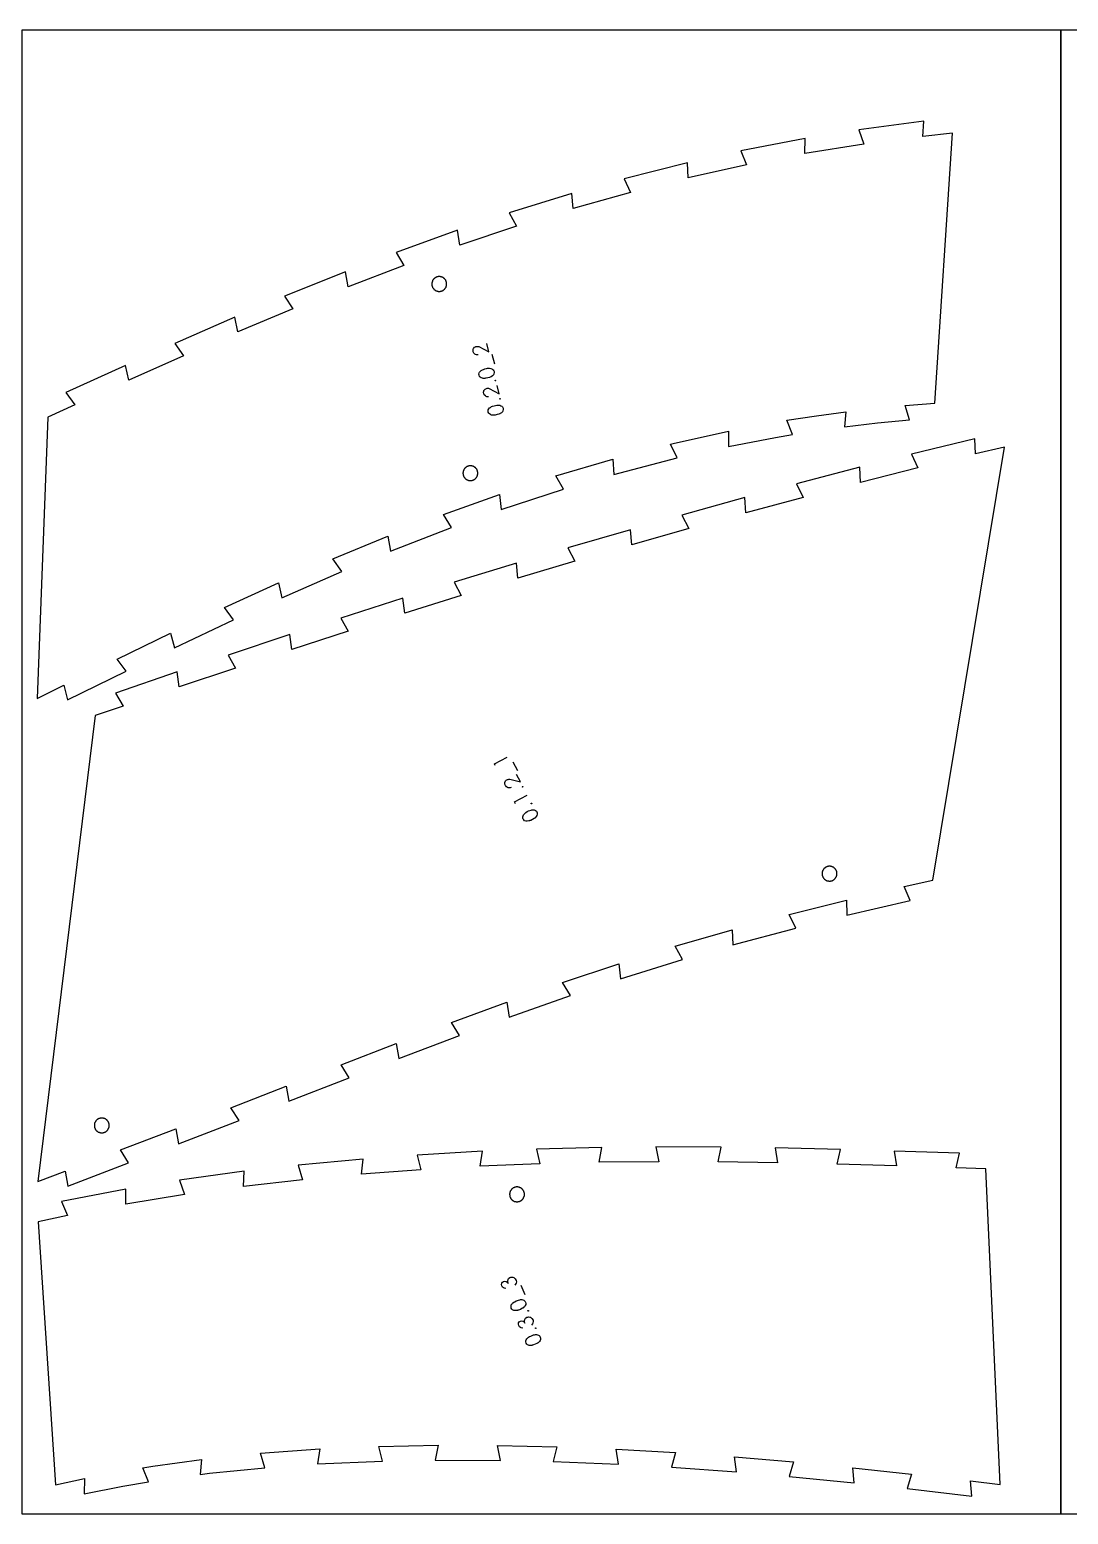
# Model space of a CAD drawing. Header units: millimetres. Extents: x 0 to 7990, y -5000 to -4000.
# Drawn here: x 4905 to 5605, y -5000 to -4000 of the extents above; entities that cross this region are included whole.
import ezdxf

# ---------------------------------------------------------------- set-up
doc = ezdxf.new("R2010")
doc.units = ezdxf.units.MM
doc.header["$MEASUREMENT"] = 0
for name, color, linetype, true_color in [('Default', 18, 'Continuous', 0x000000), ('nest$l_engrave_text', 5, 'Continuous', 0x0000ff), ('nest$l_inner_cut', 3, 'Continuous', 0x00ff00), ('nest$l_outer_cut', 1, 'Continuous', 0xff0000)]:
    doc.layers.add(name, color=color, linetype=linetype, true_color=true_color)

msp = doc.modelspace()

# ---------------------------------------------------------------- linework, layer by layer
at = {"layer": 'Default'}
for points in [[(4900, -5000), (4900, -4000), (5600, -4000), (5600, -5000)], [(5600, -5000), (5600, -4000), (6300, -4000), (6300, -5000)]]:
    msp.add_lwpolyline(points, close=True, dxfattribs=at)
at = {"layer": 'nest$l_engrave_text'}
for points in [[(5207.3, -4219.1), (5206.8, -4219.1), (5206.1, -4219), (5205.5, -4218.8), (5205.1, -4218.5), (5204.4, -4217.8), (5203.9, -4217), (5203.8, -4216.4), (5203.8, -4215.9), (5203.9, -4215.3), (5204.2, -4214.8), (5204.9, -4213.9), (5205.4, -4213.6), (5205.8, -4213.4), (5206.8, -4213.3), (5207.1, -4213.3), (5207.3, -4213.3), (5207.7, -4213.5), (5214.4, -4217), (5213, -4211.4)], [(5218.5, -4225.2), (5216.8, -4218.7)], [(5214.3, -4247.3), (5213.8, -4247.3), (5213.1, -4247.2), (5212.6, -4247), (5212.1, -4246.7), (5211.4, -4246), (5211, -4245.1), (5210.9, -4244.6), (5210.9, -4244.1), (5211, -4243.5), (5211.2, -4243), (5211.9, -4242.1), (5212.4, -4241.8), (5212.9, -4241.6), (5213.3, -4241.5), (5213.9, -4241.5), (5214.2, -4241.5), (5214.3, -4241.5), (5214.7, -4241.7), (5221.4, -4245.2), (5220, -4239.6)], [(5218.8, -4495.7), (5218.2, -4494.5), (5226.8, -4489.9)], [(5234.1, -4499.3), (5230.9, -4493.3)], [(5229.4, -4510.5), (5228.9, -4510.6), (5228.2, -4510.7), (5227.6, -4510.6), (5227.1, -4510.4), (5226.3, -4509.9), (5225.6, -4509.2), (5225.4, -4508.7), (5225.3, -4508.2), (5225.3, -4507.6), (5225.3, -4507), (5225.8, -4506), (5226.2, -4505.6), (5226.6, -4505.3), (5227, -4505.1), (5227.6, -4505), (5227.9, -4504.9), (5228, -4504.9), (5228.5, -4504.9), (5235.8, -4506.7), (5233, -4501.6)], [(5232.5, -4521.4), (5231.8, -4520.1), (5240.4, -4515.5)], [(5225.9, -4847.8), (5225, -4847.6), (5224.3, -4847.4), (5223.7, -4846.9), (5223.3, -4846.2), (5223, -4845.3), (5223.2, -4844.4), (5223.6, -4843.6), (5224.4, -4843.1), (5225.3, -4842.9), (5226.2, -4843.1), (5226.9, -4843.7), (5227.5, -4844.5), (5227.3, -4843), (5227.4, -4841.9), (5227.8, -4841.1), (5228.6, -4840.5), (5229.3, -4840.3), (5230, -4840.2), (5230.6, -4840.3), (5231.2, -4840.5), (5232.2, -4841.3), (5232.9, -4842.6), (5233.1, -4843.4), (5232.9, -4844.3), (5232.5, -4844.9), (5231.9, -4845.7)], [(5238.9, -4852.1), (5236.2, -4845.8)], [(5237.3, -4874.6), (5236.3, -4874.4), (5235.7, -4874.2), (5235.1, -4873.7), (5234.6, -4872.9), (5234.4, -4872), (5234.5, -4871.1), (5235, -4870.3), (5235.7, -4869.8), (5236.6, -4869.6), (5237.5, -4869.9), (5238.3, -4870.4), (5238.8, -4871.2), (5238.6, -4869.8), (5238.7, -4868.7), (5239.2, -4867.8), (5240, -4867.3), (5240.7, -4867.1), (5241.3, -4867), (5242, -4867.1), (5242.6, -4867.3), (5243.5, -4868.1), (5244.3, -4869.3), (5244.4, -4870.1), (5244.2, -4871), (5243.9, -4871.7), (5243.3, -4872.5)]]:
    msp.add_lwpolyline(points, dxfattribs=at)
for points in [[(5217.8, -4231.9), (5217.5, -4232.5), (5216.9, -4233.2), (5216, -4233.8), (5215.9, -4233.8), (5215.7, -4233.9), (5215.4, -4234), (5215, -4234.2), (5213.8, -4234.6), (5212.6, -4234.8), (5212.1, -4234.8), (5211.7, -4234.9), (5211.5, -4234.9), (5211.3, -4234.9), (5210.7, -4234.9), (5210.1, -4234.8), (5209.6, -4234.6), (5209.3, -4234.5), (5208.6, -4234), (5208.2, -4233.5), (5207.9, -4232.8), (5207.8, -4232), (5207.9, -4231.2), (5208.2, -4230.6), (5208.8, -4230), (5209.3, -4229.6), (5210.1, -4229.1), (5210.8, -4228.8), (5211.8, -4228.5), (5212.8, -4228.3), (5213.6, -4228.1), (5214.4, -4228.1), (5215, -4228.1), (5215.7, -4228.2), (5216.4, -4228.5), (5217, -4228.8), (5217.4, -4229.2), (5217.8, -4229.7), (5218, -4230.3), (5218, -4231)], [(5218.7, -4236.3), (5218.7, -4236.2), (5218.9, -4236.1), (5219, -4236.1), (5219.1, -4236.2), (5219.1, -4236.4), (5219, -4236.5), (5218.8, -4236.5)], [(5221.8, -4248.7), (5221.8, -4248.6), (5221.9, -4248.4), (5222.1, -4248.5), (5222.2, -4248.6), (5222.2, -4248.8), (5222.1, -4248.9), (5221.9, -4248.9)], [(5224, -4256.7), (5223.6, -4257.3), (5223, -4258), (5222.2, -4258.6), (5222.1, -4258.6), (5221.9, -4258.7), (5221.6, -4258.8), (5221.2, -4259), (5220, -4259.3), (5218.7, -4259.6), (5218.3, -4259.6), (5217.9, -4259.7), (5217.6, -4259.7), (5217.5, -4259.7), (5216.9, -4259.7), (5216.3, -4259.6), (5215.8, -4259.4), (5215.5, -4259.3), (5214.8, -4258.8), (5214.4, -4258.2), (5214.1, -4257.6), (5214, -4256.8), (5214.1, -4256), (5214.4, -4255.4), (5215, -4254.7), (5215.5, -4254.4), (5216.3, -4253.9), (5217, -4253.6), (5218, -4253.3), (5219, -4253.1), (5219.8, -4252.9), (5220.6, -4252.8), (5221.2, -4252.8), (5221.9, -4253), (5222.6, -4253.3), (5223.2, -4253.6), (5223.6, -4254), (5223.9, -4254.5), (5224.1, -4255), (5224.2, -4255.8)], [(5237, -4510), (5237, -4509.9), (5237.1, -4509.7), (5237.3, -4509.7), (5237.4, -4509.8), (5237.4, -4510), (5237.3, -4510.1), (5237.1, -4510.2)], [(5247.1, -4528.5), (5246.9, -4529.2), (5246.4, -4530), (5245.7, -4530.8), (5245.7, -4530.8), (5245.5, -4531), (5245.2, -4531.2), (5244.9, -4531.4), (5243.8, -4532.1), (5242.7, -4532.6), (5242.2, -4532.7), (5241.9, -4532.9), (5241.6, -4533), (5241.5, -4533), (5240.3, -4533.2), (5239.8, -4533.1), (5239.4, -4533.1), (5238.6, -4532.8), (5238.1, -4532.3), (5237.7, -4531.8), (5237.4, -4531), (5237.3, -4530.2), (5237.5, -4529.6), (5237.9, -4528.8), (5238.3, -4528.3), (5238.9, -4527.7), (5239.5, -4527.2), (5240.4, -4526.7), (5241.3, -4526.2), (5242.1, -4525.9), (5242.9, -4525.6), (5243.4, -4525.5), (5244.2, -4525.4), (5244.9, -4525.5), (5245.5, -4525.7), (5246, -4526), (5246.5, -4526.4), (5246.8, -4526.9), (5247.1, -4527.6)], [(5243, -4521.3), (5243, -4521.1), (5243.1, -4521), (5243.3, -4521), (5243.4, -4521.1), (5243.4, -4521.3), (5243.3, -4521.4), (5243.1, -4521.4)], [(5239.3, -4858.7), (5239, -4859.4), (5238.5, -4860.2), (5237.7, -4860.9), (5237.7, -4861), (5237.5, -4861.1), (5237.2, -4861.2), (5236.8, -4861.4), (5235.7, -4862), (5234.5, -4862.4), (5234.1, -4862.6), (5233.7, -4862.7), (5233.5, -4862.7), (5233.3, -4862.7), (5232.7, -4862.8), (5232.1, -4862.8), (5231.6, -4862.7), (5231.3, -4862.7), (5230.5, -4862.3), (5230, -4861.8), (5229.6, -4861.2), (5229.4, -4860.4), (5229.4, -4859.6), (5229.6, -4859), (5230.1, -4858.2), (5230.5, -4857.8), (5231.3, -4857.2), (5231.9, -4856.8), (5232.8, -4856.3), (5233.7, -4856), (5234.5, -4855.7), (5235.3, -4855.5), (5235.9, -4855.4), (5236.6, -4855.4), (5237.4, -4855.6), (5238, -4855.8), (5238.4, -4856.1), (5238.9, -4856.6), (5239.2, -4857.1), (5239.3, -4857.9)], [(5240.8, -4863), (5240.8, -4862.8), (5241, -4862.7), (5241.1, -4862.7), (5241.3, -4862.8), (5241.3, -4863), (5241.1, -4863.1), (5240.9, -4863.1)], [(5249.3, -4882.2), (5249, -4882.9), (5248.5, -4883.7), (5247.7, -4884.4), (5247.6, -4884.5), (5247.5, -4884.6), (5247.2, -4884.7), (5246.8, -4884.9), (5245.7, -4885.5), (5244.5, -4885.9), (5244, -4886), (5243.7, -4886.1), (5243.4, -4886.2), (5243.3, -4886.2), (5242.7, -4886.3), (5242.1, -4886.3), (5241.6, -4886.2), (5241.2, -4886.1), (5240.5, -4885.8), (5240, -4885.3), (5239.6, -4884.7), (5239.4, -4883.9), (5239.4, -4883.1), (5239.6, -4882.5), (5240, -4881.7), (5240.5, -4881.3), (5241.2, -4880.7), (5241.9, -4880.3), (5242.8, -4879.9), (5243.7, -4879.5), (5244.5, -4879.2), (5245.3, -4879), (5245.9, -4878.9), (5246.6, -4878.9), (5247.3, -4879.1), (5247.9, -4879.3), (5248.4, -4879.6), (5248.8, -4880.1), (5249.1, -4880.6), (5249.3, -4881.4)], [(5245.8, -4874.7), (5245.8, -4874.6), (5245.9, -4874.4), (5246.1, -4874.4), (5246.2, -4874.6), (5246.3, -4874.7), (5246.1, -4874.8), (5245.9, -4874.9)]]:
    msp.add_lwpolyline(points, close=True, dxfattribs=at)
at = {"layer": 'nest$l_inner_cut'}
for points in [[(5179.8, -4166.4), (5179.7, -4166.5), (5179.5, -4166.5), (5179.3, -4166.6), (5179.2, -4166.7), (5179, -4166.7), (5178.9, -4166.8), (5178.7, -4166.9), (5178.6, -4167), (5178.4, -4167.1), (5178.3, -4167.1), (5178.1, -4167.2), (5178, -4167.4), (5177.8, -4167.5), (5177.7, -4167.6), (5177.6, -4167.7), (5177.5, -4167.8), (5177.3, -4167.9), (5177.2, -4168.1), (5177.1, -4168.2), (5177, -4168.3), (5176.9, -4168.5), (5176.8, -4168.6), (5176.7, -4168.8), (5176.6, -4168.9), (5176.6, -4169.1), (5176.5, -4169.2), (5176.4, -4169.4), (5176.4, -4169.6), (5176.3, -4169.7), (5176.2, -4169.9), (5176.2, -4170.1), (5176.2, -4170.2), (5176.1, -4170.4), (5176.1, -4170.6), (5176.1, -4170.7), (5176.1, -4170.9), (5176.1, -4171.1), (5176, -4171.3), (5176, -4171.4), (5176.1, -4171.6), (5176.1, -4171.8), (5176.1, -4172), (5176.1, -4172.1), (5176.1, -4172.3), (5176.2, -4172.5), (5176.2, -4172.6), (5176.3, -4172.8), (5176.3, -4173), (5176.4, -4173.1), (5176.5, -4173.3), (5176.5, -4173.4), (5176.6, -4173.6), (5176.7, -4173.8), (5176.8, -4173.9), (5176.9, -4174), (5177, -4174.2), (5177.1, -4174.3), (5177.2, -4174.5), (5177.3, -4174.6), (5177.4, -4174.7), (5177.5, -4174.9), (5177.7, -4175), (5177.8, -4175.1), (5177.9, -4175.2), (5178.1, -4175.3), (5178.2, -4175.4), (5178.3, -4175.5), (5178.5, -4175.6), (5178.6, -4175.7), (5178.8, -4175.8), (5179, -4175.8), (5179.1, -4175.9), (5179.3, -4176), (5179.4, -4176), (5179.6, -4176.1), (5179.8, -4176.1), (5179.9, -4176.2), (5180.1, -4176.2), (5180.3, -4176.2), (5180.4, -4176.3), (5180.6, -4176.3), (5180.8, -4176.3), (5181, -4176.3), (5181.1, -4176.3), (5181.3, -4176.3), (5181.5, -4176.3), (5181.7, -4176.3), (5181.8, -4176.2), (5182, -4176.2), (5182.2, -4176.2), (5182.3, -4176.1), (5182.5, -4176.1), (5182.7, -4176), (5182.8, -4176), (5183, -4175.9), (5183.2, -4175.8), (5183.3, -4175.8), (5183.5, -4175.7), (5183.6, -4175.6), (5183.8, -4175.5), (5183.9, -4175.4), (5184, -4175.3), (5184.2, -4175.2), (5184.3, -4175.1), (5184.4, -4175), (5184.6, -4174.8), (5184.7, -4174.7), (5184.8, -4174.6), (5184.9, -4174.5), (5185, -4174.3), (5185.1, -4174.2), (5185.2, -4174), (5185.3, -4173.9), (5185.4, -4173.7), (5185.5, -4173.6), (5185.6, -4173.4), (5185.6, -4173.3), (5185.7, -4173.1), (5185.8, -4173), (5185.8, -4172.8), (5185.9, -4172.6), (5185.9, -4172.5), (5185.9, -4172.3), (5186, -4172.1), (5186, -4171.9), (5186, -4171.8), (5186, -4171.6), (5186, -4171.4), (5186, -4171.2), (5186, -4171.1), (5186, -4170.9), (5186, -4170.7), (5186, -4170.6), (5186, -4170.4), (5185.9, -4170.2), (5185.9, -4170), (5185.8, -4169.9), (5185.8, -4169.7), (5185.7, -4169.5), (5185.7, -4169.4), (5185.6, -4169.2), (5185.5, -4169.1), (5185.4, -4168.9), (5185.4, -4168.8), (5185.3, -4168.6), (5185.2, -4168.5), (5185.1, -4168.3), (5185, -4168.2), (5184.9, -4168.1), (5184.7, -4167.9), (5184.6, -4167.8), (5184.5, -4167.7), (5184.4, -4167.6), (5184.2, -4167.5), (5184.1, -4167.3), (5184, -4167.2), (5183.8, -4167.1), (5183.7, -4167), (5183.5, -4167), (5183.4, -4166.9), (5183.2, -4166.8), (5183.1, -4166.7), (5182.9, -4166.7), (5182.7, -4166.6), (5182.6, -4166.5), (5182.4, -4166.5), (5182.2, -4166.4), (5182.1, -4166.4), (5181.9, -4166.4), (5181.7, -4166.3), (5181.6, -4166.3), (5181.4, -4166.3), (5181.2, -4166.3), (5181, -4166.3), (5180.9, -4166.3), (5180.7, -4166.3), (5180.5, -4166.3), (5180.3, -4166.3), (5180.2, -4166.4), (5180, -4166.4)], [(5200.8, -4293.9), (5200.7, -4293.9), (5200.5, -4294), (5200.3, -4294), (5200.2, -4294.1), (5200, -4294.2), (5199.8, -4294.2), (5199.7, -4294.3), (5199.5, -4294.4), (5199.4, -4294.5), (5199.2, -4294.6), (5199.1, -4294.7), (5199, -4294.8), (5198.8, -4294.9), (5198.7, -4295), (5198.6, -4295.1), (5198.4, -4295.2), (5198.3, -4295.4), (5198.2, -4295.5), (5198.1, -4295.6), (5198, -4295.8), (5197.9, -4295.9), (5197.8, -4296.1), (5197.7, -4296.2), (5197.6, -4296.4), (5197.5, -4296.5), (5197.5, -4296.7), (5197.4, -4296.8), (5197.3, -4297), (5197.3, -4297.2), (5197.2, -4297.3), (5197.2, -4297.5), (5197.1, -4297.7), (5197.1, -4297.8), (5197.1, -4298), (5197.1, -4298.2), (5197, -4298.3), (5197, -4298.5), (5197, -4298.7), (5197, -4298.9), (5197, -4299), (5197.1, -4299.2), (5197.1, -4299.4), (5197.1, -4299.6), (5197.1, -4299.7), (5197.2, -4299.9), (5197.2, -4300.1), (5197.3, -4300.2), (5197.3, -4300.4), (5197.4, -4300.6), (5197.4, -4300.7), (5197.5, -4300.9), (5197.6, -4301), (5197.7, -4301.2), (5197.8, -4301.3), (5197.9, -4301.5), (5198, -4301.6), (5198.1, -4301.8), (5198.2, -4301.9), (5198.3, -4302), (5198.4, -4302.2), (5198.5, -4302.3), (5198.6, -4302.4), (5198.8, -4302.5), (5198.9, -4302.6), (5199, -4302.7), (5199.2, -4302.8), (5199.3, -4302.9), (5199.5, -4303), (5199.6, -4303.1), (5199.8, -4303.2), (5199.9, -4303.3), (5200.1, -4303.3), (5200.3, -4303.4), (5200.4, -4303.5), (5200.6, -4303.5), (5200.7, -4303.6), (5200.9, -4303.6), (5201.1, -4303.6), (5201.3, -4303.7), (5201.4, -4303.7), (5201.6, -4303.7), (5201.8, -4303.7), (5202, -4303.7), (5202.1, -4303.7), (5202.3, -4303.7), (5202.5, -4303.7), (5202.6, -4303.7), (5202.8, -4303.7), (5203, -4303.6), (5203.2, -4303.6), (5203.3, -4303.6), (5203.5, -4303.5), (5203.7, -4303.5), (5203.8, -4303.4), (5204, -4303.3), (5204.1, -4303.3), (5204.3, -4303.2), (5204.4, -4303.1), (5204.6, -4303), (5204.7, -4302.9), (5204.9, -4302.8), (5205, -4302.7), (5205.2, -4302.6), (5205.3, -4302.5), (5205.4, -4302.4), (5205.6, -4302.3), (5205.7, -4302.2), (5205.8, -4302), (5205.9, -4301.9), (5206, -4301.8), (5206.1, -4301.6), (5206.2, -4301.5), (5206.3, -4301.3), (5206.4, -4301.2), (5206.5, -4301), (5206.6, -4300.9), (5206.6, -4300.7), (5206.7, -4300.5), (5206.7, -4300.4), (5206.8, -4300.2), (5206.9, -4300.1), (5206.9, -4299.9), (5206.9, -4299.7), (5207, -4299.5), (5207, -4299.4), (5207, -4299.2), (5207, -4299), (5207, -4298.9), (5207, -4298.7), (5207, -4298.5), (5207, -4298.3), (5207, -4298.2), (5207, -4298), (5206.9, -4297.8), (5206.9, -4297.6), (5206.9, -4297.5), (5206.8, -4297.3), (5206.8, -4297.1), (5206.7, -4297), (5206.7, -4296.8), (5206.6, -4296.7), (5206.5, -4296.5), (5206.4, -4296.3), (5206.3, -4296.2), (5206.3, -4296.1), (5206.2, -4295.9), (5206.1, -4295.8), (5206, -4295.6), (5205.8, -4295.5), (5205.7, -4295.4), (5205.6, -4295.2), (5205.5, -4295.1), (5205.4, -4295), (5205.2, -4294.9), (5205.1, -4294.8), (5204.9, -4294.7), (5204.8, -4294.6), (5204.7, -4294.5), (5204.5, -4294.4), (5204.4, -4294.3), (5204.2, -4294.2), (5204, -4294.2), (5203.9, -4294.1), (5203.7, -4294), (5203.6, -4294), (5203.4, -4293.9), (5203.2, -4293.9), (5203.1, -4293.8), (5202.9, -4293.8), (5202.7, -4293.8), (5202.5, -4293.8), (5202.4, -4293.7), (5202.2, -4293.7), (5202, -4293.7), (5201.9, -4293.7), (5201.7, -4293.7), (5201.5, -4293.8), (5201.3, -4293.8), (5201.2, -4293.8), (5201, -4293.8)], [(5441.7, -4564.1), (5441.6, -4564.2), (5441.4, -4564.3), (5441.3, -4564.3), (5441.1, -4564.4), (5441, -4564.5), (5440.8, -4564.7), (5440.7, -4564.8), (5440.6, -4564.9), (5440.5, -4565), (5440.3, -4565.1), (5440.2, -4565.3), (5440.1, -4565.4), (5440, -4565.5), (5439.9, -4565.7), (5439.8, -4565.8), (5439.7, -4566), (5439.7, -4566.1), (5439.6, -4566.3), (5439.5, -4566.4), (5439.4, -4566.6), (5439.4, -4566.8), (5439.3, -4566.9), (5439.3, -4567.1), (5439.2, -4567.3), (5439.2, -4567.4), (5439.1, -4567.6), (5439.1, -4567.8), (5439.1, -4567.9), (5439.1, -4568.1), (5439.1, -4568.3), (5439.1, -4568.5), (5439.1, -4568.6), (5439.1, -4568.8), (5439.1, -4569), (5439.1, -4569.2), (5439.1, -4569.3), (5439.2, -4569.5), (5439.2, -4569.7), (5439.2, -4569.8), (5439.3, -4570), (5439.3, -4570.2), (5439.4, -4570.3), (5439.5, -4570.5), (5439.5, -4570.6), (5439.6, -4570.8), (5439.7, -4571), (5439.8, -4571.1), (5439.9, -4571.2), (5440, -4571.4), (5440.1, -4571.5), (5440.2, -4571.7), (5440.3, -4571.8), (5440.4, -4571.9), (5440.5, -4572.1), (5440.7, -4572.2), (5440.8, -4572.3), (5440.9, -4572.4), (5441.1, -4572.5), (5441.2, -4572.6), (5441.4, -4572.7), (5441.5, -4572.8), (5441.7, -4572.9), (5441.8, -4573), (5442, -4573), (5442.1, -4573.1), (5442.3, -4573.2), (5442.5, -4573.2), (5442.6, -4573.3), (5442.8, -4573.3), (5443, -4573.4), (5443.1, -4573.4), (5443.3, -4573.4), (5443.5, -4573.5), (5443.6, -4573.5), (5443.8, -4573.5), (5444, -4573.5), (5444.2, -4573.5), (5444.3, -4573.5), (5444.5, -4573.5), (5444.7, -4573.5), (5444.8, -4573.4), (5445, -4573.4), (5445.2, -4573.4), (5445.4, -4573.3), (5445.5, -4573.3), (5445.7, -4573.2), (5445.9, -4573.2), (5446, -4573.1), (5446.2, -4573), (5446.3, -4572.9), (5446.5, -4572.9), (5446.6, -4572.8), (5446.8, -4572.7), (5446.9, -4572.6), (5447.1, -4572.5), (5447.2, -4572.4), (5447.3, -4572.3), (5447.5, -4572.2), (5447.6, -4572), (5447.7, -4571.9), (5447.8, -4571.8), (5447.9, -4571.6), (5448, -4571.5), (5448.1, -4571.4), (5448.2, -4571.2), (5448.3, -4571.1), (5448.4, -4570.9), (5448.5, -4570.8), (5448.6, -4570.6), (5448.7, -4570.5), (5448.7, -4570.3), (5448.8, -4570.1), (5448.8, -4570), (5448.9, -4569.8), (5448.9, -4569.6), (5449, -4569.5), (5449, -4569.3), (5449, -4569.1), (5449, -4569), (5449, -4568.8), (5449.1, -4568.6), (5449.1, -4568.4), (5449.1, -4568.3), (5449, -4568.1), (5449, -4567.9), (5449, -4567.7), (5449, -4567.6), (5448.9, -4567.4), (5448.9, -4567.2), (5448.9, -4567.1), (5448.8, -4566.9), (5448.7, -4566.7), (5448.7, -4566.6), (5448.6, -4566.4), (5448.5, -4566.3), (5448.5, -4566.1), (5448.4, -4566), (5448.3, -4565.8), (5448.2, -4565.7), (5448.1, -4565.5), (5448, -4565.4), (5447.9, -4565.2), (5447.7, -4565.1), (5447.6, -4565), (5447.5, -4564.9), (5447.4, -4564.8), (5447.2, -4564.6), (5447.1, -4564.5), (5447, -4564.4), (5446.8, -4564.3), (5446.7, -4564.2), (5446.5, -4564.1), (5446.4, -4564.1), (5446.2, -4564), (5446.1, -4563.9), (5445.9, -4563.8), (5445.7, -4563.8), (5445.6, -4563.7), (5445.4, -4563.7), (5445.2, -4563.6), (5445.1, -4563.6), (5444.9, -4563.6), (5444.7, -4563.5), (5444.6, -4563.5), (5444.4, -4563.5), (5444.2, -4563.5), (5444, -4563.5), (5443.9, -4563.5), (5443.7, -4563.5), (5443.5, -4563.5), (5443.4, -4563.5), (5443.2, -4563.6), (5443, -4563.6), (5442.8, -4563.6), (5442.7, -4563.7), (5442.5, -4563.7), (5442.3, -4563.8), (5442.2, -4563.9), (5442, -4563.9), (5441.9, -4564)], [(4951.2, -4733.7), (4951.1, -4733.7), (4950.9, -4733.8), (4950.8, -4733.9), (4950.7, -4734), (4950.5, -4734.1), (4950.4, -4734.2), (4950.3, -4734.3), (4950.1, -4734.5), (4950, -4734.6), (4949.9, -4734.7), (4949.8, -4734.8), (4949.7, -4735), (4949.6, -4735.1), (4949.5, -4735.3), (4949.4, -4735.4), (4949.3, -4735.6), (4949.2, -4735.7), (4949.1, -4735.9), (4949, -4736), (4949, -4736.2), (4948.9, -4736.3), (4948.8, -4736.5), (4948.8, -4736.7), (4948.7, -4736.8), (4948.7, -4737), (4948.7, -4737.2), (4948.6, -4737.3), (4948.6, -4737.5), (4948.6, -4737.7), (4948.6, -4737.9), (4948.6, -4738), (4948.6, -4738.2), (4948.6, -4738.4), (4948.6, -4738.6), (4948.6, -4738.7), (4948.7, -4738.9), (4948.7, -4739.1), (4948.7, -4739.2), (4948.8, -4739.4), (4948.8, -4739.6), (4948.9, -4739.7), (4948.9, -4739.9), (4949, -4740.1), (4949.1, -4740.2), (4949.2, -4740.4), (4949.2, -4740.5), (4949.3, -4740.7), (4949.4, -4740.8), (4949.5, -4741), (4949.6, -4741.1), (4949.7, -4741.2), (4949.8, -4741.4), (4950, -4741.5), (4950.1, -4741.6), (4950.2, -4741.7), (4950.3, -4741.9), (4950.5, -4742), (4950.6, -4742.1), (4950.7, -4742.2), (4950.9, -4742.3), (4951, -4742.4), (4951.2, -4742.5), (4951.3, -4742.5), (4951.5, -4742.6), (4951.7, -4742.7), (4951.8, -4742.7), (4952, -4742.8), (4952.2, -4742.9), (4952.3, -4742.9), (4952.5, -4742.9), (4952.7, -4743), (4952.8, -4743), (4953, -4743), (4953.2, -4743), (4953.3, -4743.1), (4953.5, -4743.1), (4953.7, -4743.1), (4953.9, -4743.1), (4954, -4743), (4954.2, -4743), (4954.4, -4743), (4954.6, -4743), (4954.7, -4742.9), (4954.9, -4742.9), (4955.1, -4742.8), (4955.2, -4742.8), (4955.4, -4742.7), (4955.5, -4742.7), (4955.7, -4742.6), (4955.9, -4742.5), (4956, -4742.4), (4956.2, -4742.4), (4956.3, -4742.3), (4956.5, -4742.2), (4956.6, -4742.1), (4956.7, -4742), (4956.9, -4741.8), (4957, -4741.7), (4957.1, -4741.6), (4957.2, -4741.5), (4957.4, -4741.4), (4957.5, -4741.2), (4957.6, -4741.1), (4957.7, -4740.9), (4957.8, -4740.8), (4957.9, -4740.7), (4958, -4740.5), (4958, -4740.4), (4958.1, -4740.2), (4958.2, -4740), (4958.3, -4739.9), (4958.3, -4739.7), (4958.4, -4739.5), (4958.4, -4739.4), (4958.5, -4739.2), (4958.5, -4739), (4958.5, -4738.9), (4958.6, -4738.7), (4958.6, -4738.5), (4958.6, -4738.4), (4958.6, -4738.2), (4958.6, -4738), (4958.6, -4737.8), (4958.6, -4737.7), (4958.6, -4737.5), (4958.5, -4737.3), (4958.5, -4737.1), (4958.5, -4737), (4958.4, -4736.8), (4958.4, -4736.6), (4958.3, -4736.5), (4958.3, -4736.3), (4958.2, -4736.2), (4958.1, -4736), (4958.1, -4735.8), (4958, -4735.7), (4957.9, -4735.5), (4957.8, -4735.4), (4957.7, -4735.2), (4957.6, -4735.1), (4957.5, -4735), (4957.4, -4734.8), (4957.3, -4734.7), (4957.2, -4734.6), (4957, -4734.4), (4956.9, -4734.3), (4956.8, -4734.2), (4956.6, -4734.1), (4956.5, -4734), (4956.4, -4733.9), (4956.2, -4733.8), (4956.1, -4733.7), (4955.9, -4733.6), (4955.8, -4733.6), (4955.6, -4733.5), (4955.4, -4733.4), (4955.3, -4733.4), (4955.1, -4733.3), (4954.9, -4733.3), (4954.8, -4733.2), (4954.6, -4733.2), (4954.4, -4733.1), (4954.3, -4733.1), (4954.1, -4733.1), (4953.9, -4733.1), (4953.8, -4733.1), (4953.6, -4733.1), (4953.4, -4733.1), (4953.2, -4733.1), (4953.1, -4733.1), (4952.9, -4733.1), (4952.7, -4733.1), (4952.5, -4733.2), (4952.4, -4733.2), (4952.2, -4733.3), (4952, -4733.3), (4951.9, -4733.4), (4951.7, -4733.4), (4951.6, -4733.5), (4951.4, -4733.6)], [(5231.5, -4779.9), (5231.3, -4780), (5231.2, -4780.1), (5231, -4780.1), (5230.9, -4780.2), (5230.7, -4780.3), (5230.6, -4780.4), (5230.4, -4780.5), (5230.3, -4780.6), (5230.2, -4780.7), (5230, -4780.8), (5229.9, -4781), (5229.8, -4781.1), (5229.7, -4781.2), (5229.6, -4781.4), (5229.5, -4781.5), (5229.4, -4781.6), (5229.3, -4781.8), (5229.2, -4781.9), (5229.1, -4782.1), (5229, -4782.2), (5228.9, -4782.4), (5228.8, -4782.5), (5228.8, -4782.7), (5228.7, -4782.9), (5228.7, -4783), (5228.6, -4783.2), (5228.6, -4783.4), (5228.5, -4783.5), (5228.5, -4783.7), (5228.5, -4783.9), (5228.5, -4784), (5228.4, -4784.2), (5228.4, -4784.4), (5228.4, -4784.6), (5228.4, -4784.7), (5228.5, -4784.9), (5228.5, -4785.1), (5228.5, -4785.3), (5228.5, -4785.4), (5228.6, -4785.6), (5228.6, -4785.8), (5228.6, -4785.9), (5228.7, -4786.1), (5228.8, -4786.3), (5228.8, -4786.4), (5228.9, -4786.6), (5229, -4786.7), (5229, -4786.9), (5229.1, -4787), (5229.2, -4787.2), (5229.3, -4787.3), (5229.4, -4787.5), (5229.5, -4787.6), (5229.6, -4787.8), (5229.7, -4787.9), (5229.9, -4788), (5230, -4788.1), (5230.1, -4788.2), (5230.2, -4788.4), (5230.4, -4788.5), (5230.5, -4788.6), (5230.7, -4788.7), (5230.8, -4788.8), (5231, -4788.9), (5231.1, -4788.9), (5231.3, -4789), (5231.4, -4789.1), (5231.6, -4789.2), (5231.7, -4789.2), (5231.9, -4789.3), (5232.1, -4789.3), (5232.2, -4789.4), (5232.4, -4789.4), (5232.6, -4789.4), (5232.8, -4789.5), (5232.9, -4789.5), (5233.1, -4789.5), (5233.3, -4789.5), (5233.4, -4789.5), (5233.6, -4789.5), (5233.8, -4789.5), (5234, -4789.5), (5234.1, -4789.5), (5234.3, -4789.4), (5234.5, -4789.4), (5234.7, -4789.4), (5234.8, -4789.3), (5235, -4789.3), (5235.1, -4789.2), (5235.3, -4789.1), (5235.5, -4789.1), (5235.6, -4789), (5235.8, -4788.9), (5235.9, -4788.8), (5236.1, -4788.8), (5236.2, -4788.7), (5236.4, -4788.6), (5236.5, -4788.5), (5236.6, -4788.3), (5236.8, -4788.2), (5236.9, -4788.1), (5237, -4788), (5237.1, -4787.9), (5237.3, -4787.7), (5237.4, -4787.6), (5237.5, -4787.5), (5237.6, -4787.3), (5237.7, -4787.2), (5237.8, -4787), (5237.8, -4786.9), (5237.9, -4786.7), (5238, -4786.6), (5238.1, -4786.4), (5238.1, -4786.2), (5238.2, -4786.1), (5238.2, -4785.9), (5238.3, -4785.7), (5238.3, -4785.6), (5238.4, -4785.4), (5238.4, -4785.2), (5238.4, -4785.1), (5238.4, -4784.9), (5238.4, -4784.7), (5238.4, -4784.5), (5238.4, -4784.4), (5238.4, -4784.2), (5238.4, -4784), (5238.4, -4783.9), (5238.4, -4783.7), (5238.3, -4783.5), (5238.3, -4783.3), (5238.3, -4783.2), (5238.2, -4783), (5238.1, -4782.8), (5238.1, -4782.7), (5238, -4782.5), (5238, -4782.4), (5237.9, -4782.2), (5237.8, -4782.1), (5237.7, -4781.9), (5237.6, -4781.8), (5237.5, -4781.6), (5237.4, -4781.5), (5237.3, -4781.3), (5237.2, -4781.2), (5237.1, -4781.1), (5236.9, -4781), (5236.8, -4780.8), (5236.7, -4780.7), (5236.6, -4780.6), (5236.4, -4780.5), (5236.3, -4780.4), (5236.1, -4780.3), (5236, -4780.2), (5235.8, -4780.1), (5235.7, -4780), (5235.5, -4780), (5235.4, -4779.9), (5235.2, -4779.8), (5235, -4779.8), (5234.9, -4779.7), (5234.7, -4779.7), (5234.5, -4779.6), (5234.4, -4779.6), (5234.2, -4779.6), (5234, -4779.5), (5233.9, -4779.5), (5233.7, -4779.5), (5233.5, -4779.5), (5233.3, -4779.5), (5233.2, -4779.5), (5233, -4779.5), (5232.8, -4779.5), (5232.6, -4779.6), (5232.5, -4779.6), (5232.3, -4779.6), (5232.1, -4779.7), (5232, -4779.7), (5231.8, -4779.8), (5231.6, -4779.8)]]:
    msp.add_lwpolyline(points, close=True, dxfattribs=at)
at = {"layer": 'nest$l_outer_cut'}
for points in [[(4910, -4450.5), (4928, -4441.6), (4930.6, -4451.5), (4970.1, -4432), (4963.9, -4423.9), (5000, -4406.4), (5002.5, -4416.3), (5042.3, -4397.4), (5036.2, -4389.2), (5072.7, -4372.6), (5074.9, -4382.6), (5115.3, -4364.9), (5109.4, -4356.5), (5146.4, -4341.2), (5148.2, -4351.2), (5189.3, -4335.3), (5183.8, -4326.6), (5221.6, -4313.1), (5222.8, -4323.2), (5264.7, -4309.5), (5259.6, -4300.6), (5298.1, -4289.3), (5298.7, -4299.5), (5341.4, -4288.4), (5336.9, -4279.2), (5338.7, -4278.8), (5376, -4270.5), (5375.9, -4280.7), (5407.7, -4274.6), (5419.2, -4272.6), (5415.4, -4263.1), (5435.2, -4260), (5455.1, -4257.3), (5454.2, -4267.5), (5476.4, -4264.9), (5498, -4262.9), (5495, -4253.1), (5515, -4251.6), (5526.9, -4069.7), (5506.9, -4071.9), (5507.6, -4061.7), (5463.8, -4067.5), (5467.1, -4077.1), (5427.5, -4083.5), (5427.6, -4073.3), (5384.2, -4081.6), (5388.1, -4091), (5348.9, -4099.8), (5348.4, -4089.6), (5305.6, -4100.4), (5310, -4109.6), (5271.3, -4120.5), (5270.3, -4110.4), (5228.1, -4123.4), (5233, -4132.4), (5194.9, -4145.2), (5193.4, -4135.1), (5151.9, -4150), (5157.1, -4158.8), (5119.7, -4173.1), (5117.8, -4163.1), (5076.8, -4179.6), (5082.4, -4188.1), (5045.4, -4203.6), (5043.3, -4193.7), (5002.8, -4211.3), (5008.6, -4219.6), (4971.9, -4236), (4969.6, -4226.1), (4929.4, -4244.4), (4935.4, -4252.6), (4917.2, -4261)], [(5562, -4281.1), (5542.5, -4285.7), (5542.1, -4275.5), (5499.4, -4285.9), (5503.7, -4295.1), (5465, -4304.9), (5464.4, -4294.7), (5421.9, -4305.8), (5426.3, -4315), (5387.7, -4325.4), (5387, -4315.2), (5344.6, -4326.9), (5349.2, -4336), (5310.8, -4346.9), (5309.9, -4336.8), (5267.7, -4349.1), (5272.4, -4358.1), (5234.1, -4369.5), (5233.1, -4359.4), (5191.1, -4372.2), (5195.9, -4381.2), (5157.8, -4393.1), (5156.6, -4383), (5114.7, -4396.3), (5119.7, -4405.2), (5081.7, -4417.5), (5080.4, -4407.4), (5038.7, -4421.2), (5043.7, -4430), (5005.8, -4442.7), (5004.5, -4432.6), (4962.9, -4446.8), (4968, -4455.6), (4949.1, -4462), (4910.4, -4775.9), (4929, -4768.8), (4930.7, -4778.9), (4971.7, -4763.3), (4966.2, -4754.6), (5003.5, -4740.4), (5005.2, -4750.5), (5046.1, -4734.7), (5040.6, -4726.1), (5077.8, -4711.7), (5079.6, -4721.8), (5120.4, -4705.9), (5114.9, -4697.3), (5152.1, -4682.9), (5153.7, -4693), (5194.7, -4677.4), (5189.3, -4668.8), (5226.7, -4655), (5228.1, -4665.1), (5269.4, -4650.5), (5264.2, -4641.7), (5302, -4629.2), (5303.1, -4639.3), (5345, -4626.4), (5340.1, -4617.4), (5378.4, -4606.3), (5379, -4616.5), (5421.4, -4605.1), (5416.8, -4596), (5455.5, -4586.3), (5455.8, -4596.5), (5498.5, -4586.5), (5494.3, -4577.2), (5513.7, -4572.9)], [(4922.4, -4980.2), (4942, -4975.9), (4941.8, -4986.1), (4967.7, -4981.1), (4985.1, -4978.1), (4981.3, -4968.6), (4988.1, -4967.5), (5020.8, -4963), (5019.9, -4973.1), (5026.3, -4972.4), (5063.6, -4968.6), (5060.6, -4958.8), (5100.5, -4956), (5098.9, -4966), (5142.8, -4964.2), (5140.4, -4954.3), (5180.4, -4953.5), (5178.4, -4963.5), (5222.3, -4963.7), (5220.4, -4953.7), (5260.3, -4954.6), (5257.9, -4964.5), (5301.9, -4966.3), (5300.3, -4956.2), (5340.2, -4958.4), (5337.5, -4968.3), (5381.3, -4971.4), (5380.1, -4961.3), (5419.9, -4964.7), (5416.9, -4974.5), (5460.7, -4978.7), (5459.7, -4968.6), (5499.4, -4972.9), (5496.3, -4982.6), (5540, -4987.7), (5539.1, -4977.5), (5559, -4979.9), (5549.4, -4767.3), (5529.4, -4766.6), (5531.7, -4756.7), (5487.6, -4755.3), (5489.3, -4765.3), (5449.2, -4764.1), (5451.5, -4754.2), (5407.4, -4753.2), (5409.1, -4763.2), (5369.1, -4762.6), (5371.1, -4752.6), (5327, -4752.5), (5329, -4762.5), (5288.9, -4762.9), (5290.6, -4752.9), (5246.5, -4754), (5248.8, -4763.9), (5208.7, -4765.6), (5210.2, -4755.5), (5166.1, -4758), (5168.7, -4767.9), (5128.7, -4770.9), (5129.8, -4760.7), (5085.9, -4764.8), (5088.8, -4774.6), (5049, -4779.1), (5049.6, -4768.9), (5005.9, -4774.9), (5009.3, -4784.5), (4969.7, -4791.1), (4969.8, -4780.9), (4926.5, -4789.3), (4930.4, -4798.8), (4910.8, -4803.1)]]:
    msp.add_lwpolyline(points, close=True, dxfattribs=at)

doc.saveas('drawing.dxf')
